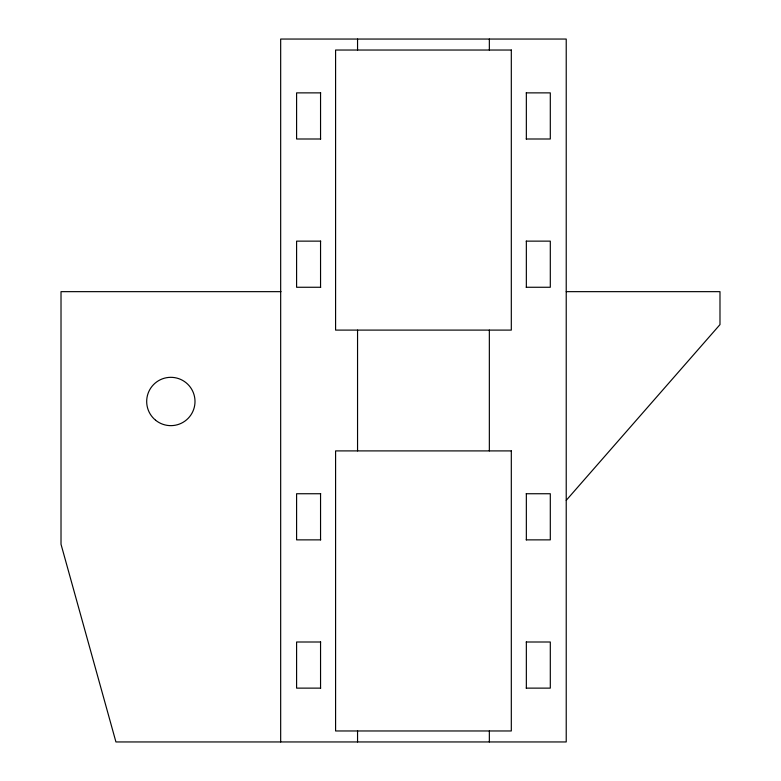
<?xml version="1.0" encoding="UTF-8"?>
<svg xmlns="http://www.w3.org/2000/svg" width="781" height="781" viewBox="0 0 781 781"><rect width="100%" height="100%" fill="white"/><g stroke="black" fill="none" stroke-linecap="round" stroke-linejoin="round"><path stroke-width="1.17" d="M566.225 500.348L719.984 324.603L719.984 291.655L566.225 291.655M320.708 92.871L296.595 92.871L296.595 138.998L320.708 138.998M526.189 92.871L550.302 92.871L550.302 138.998L526.189 138.998M320.708 241.134L296.595 241.134L296.595 287.262L320.708 287.262M526.189 241.134L550.302 241.134L550.302 287.262L526.189 287.262M281.033 291.655L61.016 291.655L61.016 544.259L115.93 741.95L566.225 741.95L566.225 39.05L280.672 39.05L280.672 741.95M320.708 493.738L296.595 493.738L296.595 539.866L320.708 539.866M526.189 493.738L550.302 493.738L550.302 539.866L526.189 539.866M320.708 642.002L296.595 642.002L296.595 688.129L320.708 688.129M526.189 642.002L550.302 642.002L550.302 688.129L526.189 688.129M526.345 92.871L526.345 138.998M526.345 241.134L526.345 287.262M526.345 493.738L526.345 539.866M526.345 642.002L526.345 688.129M489.345 39.05L489.345 50.033M489.345 330.099L489.345 450.91M489.345 730.967L489.345 741.95M357.552 39.05L357.552 50.033M357.552 330.099L357.552 450.91M357.552 730.967L357.552 741.95M320.552 92.871L320.552 138.998M320.552 241.134L320.552 287.262M320.552 493.738L320.552 539.866M320.552 642.002L320.552 688.129M511.311 50.033L335.586 50.033L335.586 330.099L511.311 330.099L511.311 50.033M511.311 450.91L335.586 450.901L335.586 730.967L511.311 730.967L511.311 450.91M155.585 420.217A24.162 24.162 0 0 0 194.694 405.329A24.162 24.162 0 0 0 162.253 378.902A24.162 24.162 0 0 0 155.585 420.217"/></g></svg>
